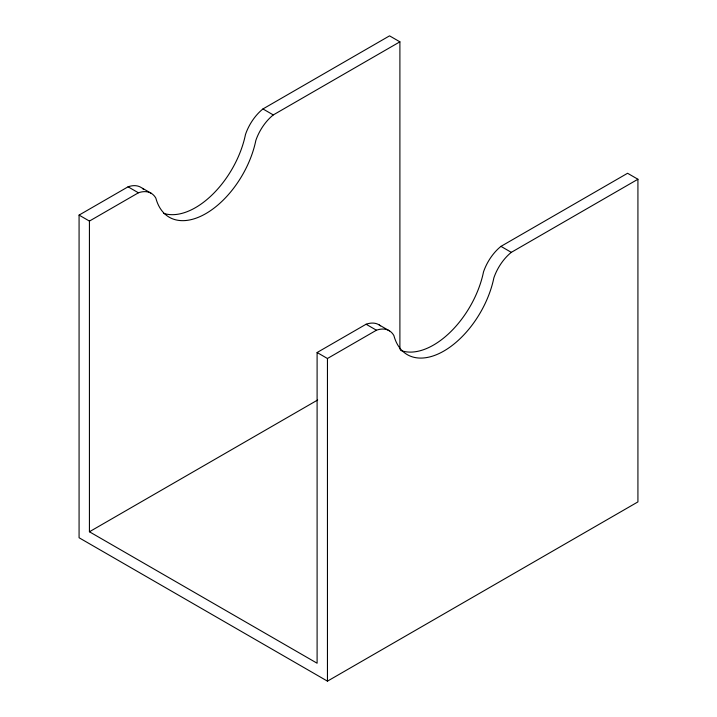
<?xml version="1.0" encoding="UTF-8"?>
<svg xmlns="http://www.w3.org/2000/svg" width="717" height="717" viewBox="0 0 717 717"><rect width="100%" height="100%" fill="white"/><g stroke="black" fill="none" stroke-linecap="round" stroke-linejoin="round"><path stroke-width="1.08" d="M400.579 350.398A73.179 42.249 -60 0 0 483.509 271.913A34.9 20.148 -60 0 1 500.968 246.37L627.572 173.272L637.924 179.25L637.924 501.9L327.454 681.15L79.076 537.75L79.076 215.1L128.065 186.814A34.9 20.148 -60 0 1 141.195 187.522L151.547 193.5M163.512 213.316A73.179 42.249 -60 0 0 245.483 134.491A34.9 20.148 -60 0 1 262.942 108.948L389.546 35.85L399.898 41.828L399.898 349.17M79.076 215.1L89.428 221.078L138.417 192.792A34.9 20.148 -60 0 1 155.867 198.179A73.179 42.249 -60 0 0 205.851 213.603A73.179 42.249 -60 0 0 255.835 140.46A34.9 20.148 -60 0 1 273.285 114.926L399.898 41.828M89.428 221.078L89.428 531.772L317.102 663.225L317.102 352.522L366.091 324.236A34.9 20.148 -60 0 1 380.476 325.868M317.102 352.522L327.454 358.5L376.443 330.214A34.9 20.148 -60 0 1 393.902 335.601A73.179 42.249 -60 0 0 443.877 351.034A73.179 42.249 -60 0 0 493.861 277.891A34.9 20.148 -60 0 1 511.311 252.348L637.924 179.25M89.428 531.772L317.685 399.987M262.942 108.948L273.285 114.926M500.968 246.37L511.311 252.348M379.221 324.953L389.573 330.922M128.065 186.814L138.417 192.792M366.091 324.236L376.443 330.214M327.454 358.5L327.454 681.15M142.45 188.446A34.9 20.148 -60 0 1 143.597 189.53"/></g></svg>
